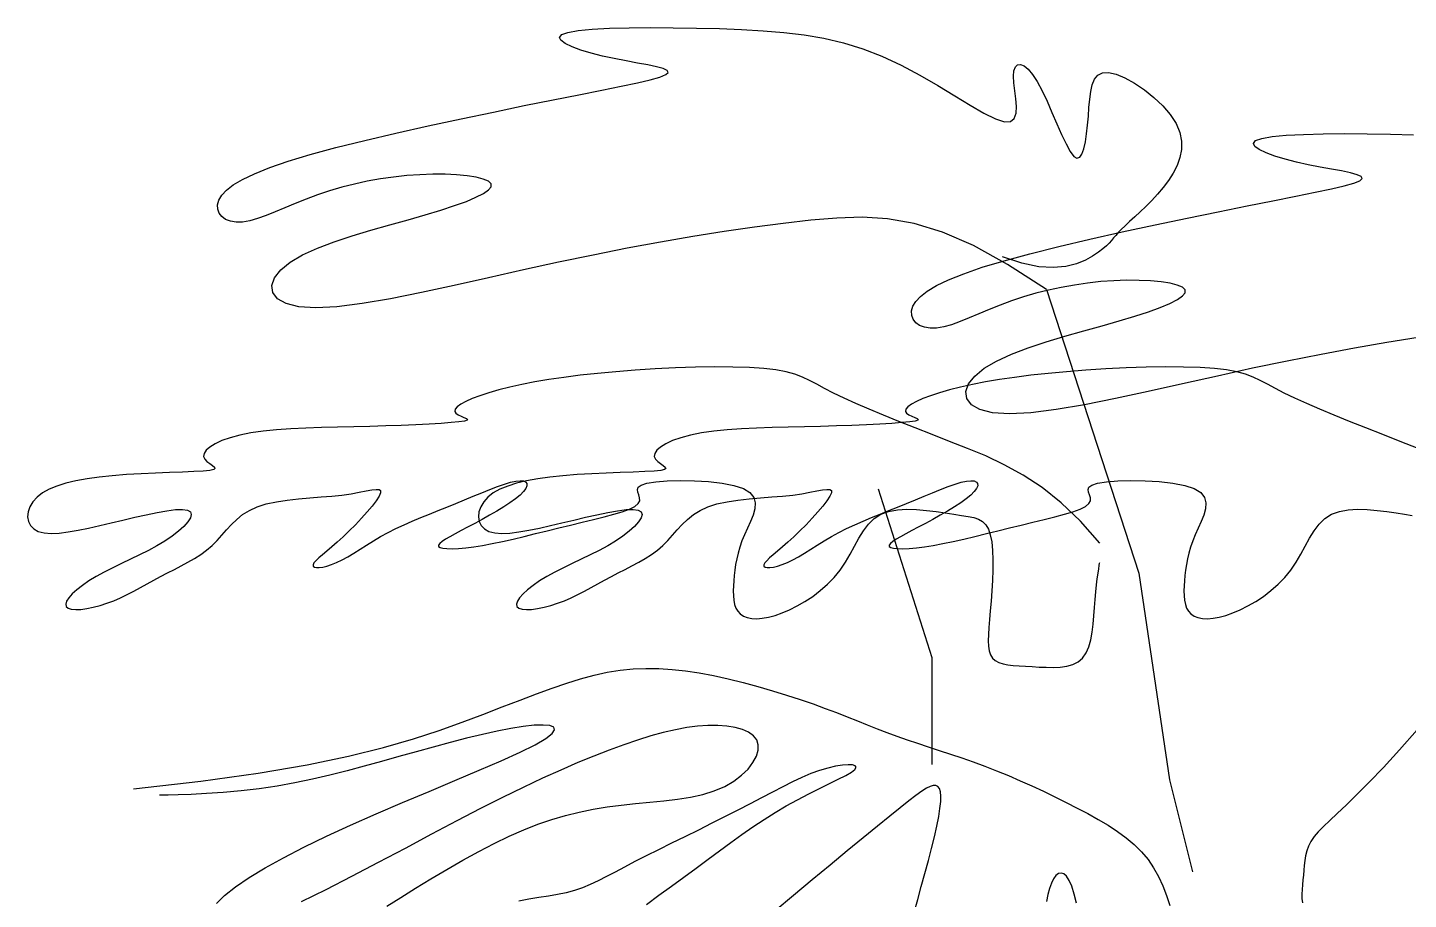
# Model space of a CAD drawing. Header units: millimetres. Extents: x 12377 to 30673, y 89761 to 101952.
# Drawn here: x 25993.6 to 26177.4, y 101001.5 to 101117.5 of the extents above; entities that cross this region are included whole.
import ezdxf

# ---------------------------------------------------------------- set-up
doc = ezdxf.new("R2010")
doc.units = ezdxf.units.MM

# ---------------------------------------------------------------- blocks, each defined once
blk = doc.blocks.new('A$C2C611E7A')
at = {"linetype": 'ByBlock'}
for points in [[(330.43, 1294.19), (325.28, 1297.56), (320.71, 1300.08), (316.59, 1301.85), (312.83, 1303), (309.3, 1303.62), (305.91, 1303.83), (302.53, 1303.73), (299.06, 1303.43), (295.4, 1303.02), (291.55, 1302.52), (287.54, 1301.93), (283.37, 1301.27), (279.06, 1300.52), (274.63, 1299.7), (270.1, 1298.8), (265.49, 1297.84), (260.82, 1296.81), (256.16, 1295.76), (251.6, 1294.74), (247.22, 1293.8), (243.1, 1292.98), (239.32, 1292.34), (235.97, 1291.91), (233.14, 1291.76), (230.88, 1291.91), (229.19, 1292.34), (228.04, 1292.98), (227.42, 1293.8), (227.3, 1294.74), (227.67, 1295.76), (228.48, 1296.81), (229.73, 1297.84), (231.38, 1298.81), (233.37, 1299.71), (235.6, 1300.56), (238, 1301.36), (240.5, 1302.11), (243, 1302.83), (245.44, 1303.5), (247.73, 1304.15), (249.8, 1304.78), (251.63, 1305.38), (253.2, 1305.95), (254.48, 1306.49), (255.47, 1307), (256.15, 1307.47), (256.49, 1307.9), (256.49, 1308.28), (256.13, 1308.63), (255.45, 1308.92), (254.49, 1309.16), (253.3, 1309.35), (251.91, 1309.48), (250.37, 1309.55), (248.72, 1309.56), (247, 1309.5), (245.26, 1309.37), (243.51, 1309.18), (241.75, 1308.93), (240.01, 1308.62), (238.29, 1308.25), (236.6, 1307.82), (234.96, 1307.35), (233.38, 1306.83), (231.87, 1306.26), (230.42, 1305.68), (229.05, 1305.1), (227.76, 1304.55), (226.54, 1304.06), (225.41, 1303.65), (224.37, 1303.35), (223.41, 1303.18), (222.54, 1303.17), (221.79, 1303.3), (221.15, 1303.55), (220.64, 1303.91), (220.28, 1304.36), (220.09, 1304.89), (220.07, 1305.47), (220.25, 1306.1), (220.63, 1306.75), (221.26, 1307.42), (222.17, 1308.13), (223.41, 1308.86), (225.01, 1309.63), (227.02, 1310.44), (229.47, 1311.28), (232.41, 1312.17), (235.84, 1313.1), (239.69, 1314.06), (243.82, 1315.03), (248.13, 1316), (252.49, 1316.94), (256.8, 1317.84), (260.92, 1318.69), (264.76, 1319.46), (268.2, 1320.14), (271.22, 1320.75), (273.82, 1321.28), (275.98, 1321.74), (277.69, 1322.14), (278.95, 1322.5), (279.75, 1322.82), (280.08, 1323.1), (279.95, 1323.37), (279.4, 1323.62), (278.51, 1323.86), (277.35, 1324.11), (275.98, 1324.36), (274.47, 1324.64), (272.9, 1324.95), (271.33, 1325.29), (269.82, 1325.68), (268.45, 1326.09), (267.28, 1326.53), (266.37, 1326.96), (265.79, 1327.39), (265.61, 1327.78), (265.9, 1328.14), (266.71, 1328.45), (268.08, 1328.69), (269.96, 1328.87), (272.26, 1328.99), (274.88, 1329.06), (277.75, 1329.08), (280.76, 1329.06), (283.84, 1329.01), (286.89, 1328.94), (289.85, 1328.83), (292.71, 1328.67), (295.48, 1328.44), (298.17, 1328.12), (300.82, 1327.66), (303.42, 1327.06), (305.99, 1326.27), (308.54, 1325.29), (311.09, 1324.1), (313.59, 1322.76), (315.99, 1321.37), (318.24, 1320.01), (320.3, 1318.76), (322.12, 1317.71), (323.65, 1316.94), (324.84, 1316.54), (325.66, 1316.58), (326.16, 1316.98), (326.4, 1317.68), (326.45, 1318.58), (326.38, 1319.61), (326.24, 1320.68), (326.11, 1321.71), (326.06, 1322.62), (326.12, 1323.33), (326.31, 1323.84), (326.61, 1324.12), (327, 1324.17), (327.47, 1323.98), (328.01, 1323.54), (328.59, 1322.85), (329.22, 1321.89), (329.87, 1320.67), (330.53, 1319.27), (331.18, 1317.78), (331.83, 1316.27), (332.46, 1314.85), (333.05, 1313.59), (333.59, 1312.59), (334.08, 1311.93), (334.51, 1311.68), (334.87, 1311.81), (335.17, 1312.25), (335.42, 1312.96), (335.63, 1313.87), (335.79, 1314.94), (335.92, 1316.09), (336.03, 1317.27), (336.11, 1318.44), (336.21, 1319.55), (336.34, 1320.57), (336.55, 1321.46), (336.85, 1322.2), (337.29, 1322.74), (337.9, 1323.05), (338.7, 1323.1), (339.72, 1322.87), (340.9, 1322.38), (342.17, 1321.68), (343.48, 1320.8), (344.75, 1319.78), (345.92, 1318.66), (346.93, 1317.49), (347.7, 1316.3), (348.2, 1315.13), (348.43, 1313.98), (348.43, 1312.86), (348.22, 1311.78), (347.84, 1310.72), (347.33, 1309.71), (346.7, 1308.73), (346, 1307.8), (345.25, 1306.91), (344.48, 1306.07), (343.7, 1305.28), (342.93, 1304.55), (342.2, 1303.87), (341.52, 1303.25), (340.92, 1302.7), (340.41, 1302.21), (340, 1301.79), (339.67, 1301.41), (339.39, 1301.07), (339.11, 1300.74), (338.81, 1300.4), (338.44, 1300.04), (337.97, 1299.64), (337.37, 1299.17), (336.59, 1298.64), (335.63, 1298.1), (334.45, 1297.63), (333.03, 1297.28), (331.36, 1297.12), (329.41, 1297.24), (327.17, 1297.7), (324.6, 1298.57)], [(379.94, 1287.82), (375.77, 1287.15), (371.47, 1286.41), (367.04, 1285.58), (362.51, 1284.69), (357.9, 1283.72), (353.22, 1282.69), (348.56, 1281.64), (344, 1280.62), (339.62, 1279.68), (335.5, 1278.86), (331.73, 1278.22), (328.38, 1277.8), (325.54, 1277.65), (323.28, 1277.8), (321.59, 1278.22), (320.45, 1278.86), (319.83, 1279.68), (319.71, 1280.62), (320.07, 1281.64), (320.89, 1282.69), (322.14, 1283.72), (323.79, 1284.69), (325.77, 1285.59), (328.01, 1286.44), (330.41, 1287.24), (332.9, 1288), (335.41, 1288.71), (337.85, 1289.39), (340.14, 1290.04), (342.21, 1290.66), (344.04, 1291.26), (345.6, 1291.83), (346.89, 1292.37), (347.88, 1292.88), (348.55, 1293.35), (348.9, 1293.78), (348.9, 1294.17), (348.54, 1294.51), (347.86, 1294.8), (346.9, 1295.04), (345.7, 1295.23), (344.31, 1295.36), (342.77, 1295.43), (341.12, 1295.44), (339.41, 1295.38), (337.67, 1295.26), (335.91, 1295.07), (334.16, 1294.81), (332.42, 1294.5), (330.7, 1294.13), (329.01, 1293.71), (327.37, 1293.23), (325.79, 1292.71), (324.27, 1292.14), (322.83, 1291.56), (321.46, 1290.98), (320.16, 1290.43), (318.95, 1289.94), (317.82, 1289.53), (316.77, 1289.23), (315.82, 1289.06), (314.95, 1289.05), (314.19, 1289.18), (313.55, 1289.43), (313.05, 1289.79), (312.69, 1290.25), (312.5, 1290.77), (312.48, 1291.36), (312.65, 1291.98), (313.04, 1292.63), (313.66, 1293.3), (314.58, 1294.01), (315.82, 1294.74), (317.42, 1295.51), (319.43, 1296.32), (321.88, 1297.17), (324.81, 1298.05), (328.25, 1298.98), (332.09, 1299.94), (336.23, 1300.92), (340.53, 1301.88), (344.9, 1302.82), (349.2, 1303.73), (353.33, 1304.57), (357.17, 1305.34), (360.61, 1306.03), (363.63, 1306.63), (366.23, 1307.16), (368.39, 1307.62), (370.1, 1308.03), (371.36, 1308.38), (372.16, 1308.7), (372.49, 1308.99), (372.35, 1309.25), (371.81, 1309.5), (370.92, 1309.74), (369.75, 1309.99), (368.39, 1310.25), (366.88, 1310.52), (365.31, 1310.83), (363.73, 1311.17), (362.23, 1311.56), (360.86, 1311.97), (359.68, 1312.41), (358.78, 1312.84), (358.2, 1313.27), (358.02, 1313.67), (358.3, 1314.03), (359.11, 1314.33), (360.49, 1314.57), (362.37, 1314.75), (364.67, 1314.87), (367.29, 1314.94), (370.15, 1314.96), (373.17, 1314.95), (376.25, 1314.9), (379.3, 1314.82)], [(330.43, 1294.19), (342.73, 1256.45), (346.82, 1228.93), (349.88, 1216.7)], [(337.55, 1260.43), (334.98, 1263.37), (332.42, 1265.82), (329.86, 1267.84), (327.33, 1269.51), (324.83, 1270.89), (322.36, 1272.05), (319.93, 1273.06), (317.54, 1273.99), (315.21, 1274.89), (312.96, 1275.78), (310.8, 1276.64), (308.75, 1277.47), (306.84, 1278.27), (305.08, 1279.03), (303.5, 1279.75), (302.11, 1280.41), (300.91, 1281.03), (299.87, 1281.59), (298.9, 1282.09), (297.94, 1282.54), (296.92, 1282.92), (295.77, 1283.24), (294.43, 1283.5), (292.82, 1283.7), (290.89, 1283.82), (288.69, 1283.89), (286.27, 1283.9), (283.7, 1283.86), (281.04, 1283.77), (278.34, 1283.64), (275.67, 1283.47), (273.09, 1283.27), (270.65, 1283.04), (268.35, 1282.79), (266.19, 1282.51), (264.18, 1282.22), (262.3, 1281.9), (260.57, 1281.56), (258.97, 1281.21), (257.51, 1280.84), (256.19, 1280.46), (255.01, 1280.07), (253.99, 1279.69), (253.13, 1279.31), (252.46, 1278.94), (251.98, 1278.59), (251.71, 1278.27), (251.65, 1277.99), (251.81, 1277.74), (252.11, 1277.52), (252.5, 1277.34), (252.88, 1277.18), (253.2, 1277.05), (253.36, 1276.92), (253.3, 1276.81), (252.94, 1276.7), (252.22, 1276.59), (251.17, 1276.49), (249.84, 1276.39), (248.26, 1276.29), (246.48, 1276.2), (244.54, 1276.12), (242.48, 1276.05), (240.36, 1275.99), (238.21, 1275.94), (236.05, 1275.89), (233.92, 1275.84), (231.84, 1275.77), (229.83, 1275.68), (227.92, 1275.55), (226.13, 1275.37), (224.5, 1275.13), (223.03, 1274.83), (221.74, 1274.48), (220.65, 1274.09), (219.74, 1273.67), (219.04, 1273.24), (218.55, 1272.8), (218.27, 1272.38), (218.21, 1271.99), (218.36, 1271.64), (218.66, 1271.32), (219.03, 1271.04), (219.39, 1270.8), (219.65, 1270.58), (219.73, 1270.4), (219.57, 1270.26), (219.06, 1270.13), (218.17, 1270.04), (216.93, 1269.96), (215.41, 1269.9), (213.69, 1269.83), (211.82, 1269.76), (209.88, 1269.67), (207.94, 1269.56), (206.06, 1269.42), (204.3, 1269.24), (202.69, 1269.02), (201.21, 1268.74), (199.88, 1268.42), (198.69, 1268.05), (197.66, 1267.61), (196.78, 1267.12), (196.05, 1266.57), (195.49, 1265.95), (195.09, 1265.29), (194.85, 1264.62), (194.78, 1263.96), (194.88, 1263.34), (195.15, 1262.79), (195.59, 1262.33), (196.2, 1262), (196.98, 1261.8), (197.92, 1261.73), (198.99, 1261.78), (200.2, 1261.93), (201.51, 1262.15), (202.91, 1262.44), (204.38, 1262.77), (205.92, 1263.14), (207.48, 1263.52), (209.05, 1263.89), (210.57, 1264.23), (212.01, 1264.53), (213.32, 1264.76), (214.46, 1264.91), (215.39, 1264.94), (216.06, 1264.85), (216.46, 1264.62), (216.58, 1264.27), (216.46, 1263.81), (216.12, 1263.26), (215.58, 1262.66), (214.88, 1262.02), (214.03, 1261.36), (213.06, 1260.71), (212, 1260.08), (210.87, 1259.47), (209.69, 1258.88), (208.49, 1258.3), (207.29, 1257.73), (206.11, 1257.16), (204.98, 1256.58), (203.91, 1256), (202.94, 1255.41), (202.08, 1254.81), (201.34, 1254.24), (200.73, 1253.68), (200.27, 1253.17), (199.97, 1252.71), (199.85, 1252.32), (199.91, 1252), (200.17, 1251.78), (200.6, 1251.65), (201.18, 1251.6), (201.88, 1251.63), (202.67, 1251.73), (203.53, 1251.9), (204.43, 1252.14), (205.34, 1252.43), (206.25, 1252.78), (207.14, 1253.17), (208.03, 1253.6), (208.92, 1254.06), (209.8, 1254.53), (210.69, 1255.02), (211.58, 1255.51), (212.49, 1256), (213.41, 1256.48), (214.33, 1256.95), (215.24, 1257.42), (216.13, 1257.91), (217, 1258.42), (217.84, 1258.95), (218.62, 1259.52), (219.35, 1260.14), (220.02, 1260.81), (220.65, 1261.51), (221.27, 1262.22), (221.92, 1262.93), (222.62, 1263.6), (223.41, 1264.24), (224.31, 1264.8), (225.35, 1265.28), (226.56, 1265.66), (227.9, 1265.95), (229.34, 1266.17), (230.84, 1266.33), (232.36, 1266.47), (233.86, 1266.59), (235.3, 1266.71), (236.64, 1266.85), (237.86, 1267.03), (238.94, 1267.22), (239.86, 1267.39), (240.61, 1267.53), (241.19, 1267.6), (241.59, 1267.57), (241.79, 1267.43), (241.79, 1267.14), (241.58, 1266.68), (241.19, 1266.08), (240.65, 1265.37), (239.99, 1264.59), (239.24, 1263.75), (238.43, 1262.9), (237.61, 1262.07), (236.79, 1261.28), (236.01, 1260.57), (235.28, 1259.94), (234.62, 1259.38), (234.04, 1258.89), (233.55, 1258.47), (233.17, 1258.11), (232.91, 1257.81), (232.79, 1257.57), (232.8, 1257.39), (232.96, 1257.26), (233.23, 1257.19), (233.61, 1257.18), (234.08, 1257.24), (234.63, 1257.37), (235.26, 1257.58), (235.93, 1257.86), (236.65, 1258.22), (237.4, 1258.64), (238.2, 1259.12), (239.04, 1259.64), (239.92, 1260.19), (240.83, 1260.75), (241.79, 1261.31), (242.79, 1261.85), (243.83, 1262.38), (244.9, 1262.88), (246, 1263.36), (247.13, 1263.84), (248.28, 1264.3), (249.44, 1264.77), (250.62, 1265.23), (251.79, 1265.71), (252.97, 1266.2), (254.13, 1266.68), (255.26, 1267.15), (256.33, 1267.58), (257.34, 1267.97), (258.27, 1268.3), (259.09, 1268.55), (259.8, 1268.71), (260.37, 1268.76), (260.81, 1268.72), (261.11, 1268.58), (261.26, 1268.37), (261.27, 1268.08), (261.13, 1267.72), (260.83, 1267.31), (260.37, 1266.85), (259.76, 1266.35), (259.01, 1265.82), (258.17, 1265.27), (257.24, 1264.71), (256.27, 1264.15), (255.29, 1263.6), (254.31, 1263.07), (253.37, 1262.57), (252.49, 1262.11), (251.7, 1261.69), (251, 1261.3), (250.42, 1260.96), (249.96, 1260.66), (249.65, 1260.4), (249.49, 1260.18), (249.51, 1260), (249.71, 1259.86), (250.08, 1259.76), (250.62, 1259.71), (251.31, 1259.7), (252.14, 1259.73), (253.11, 1259.82), (254.18, 1259.95), (255.37, 1260.14), (256.65, 1260.38), (258, 1260.67), (259.43, 1260.99), (260.91, 1261.34), (262.43, 1261.71), (263.97, 1262.09), (265.53, 1262.47), (267.09, 1262.85), (268.63, 1263.22), (270.12, 1263.58), (271.53, 1263.93), (272.82, 1264.28), (273.96, 1264.63), (274.91, 1264.98), (275.63, 1265.34), (276.09, 1265.71), (276.28, 1266.09), (276.27, 1266.47), (276.15, 1266.86), (276.02, 1267.23), (275.97, 1267.58), (276.09, 1267.9), (276.48, 1268.18), (277.24, 1268.42), (278.41, 1268.61), (279.93, 1268.73), (281.68, 1268.79), (283.56, 1268.76), (285.45, 1268.65), (287.25, 1268.44), (288.83, 1268.13), (290.1, 1267.71), (290.97, 1267.17), (291.47, 1266.53), (291.66, 1265.8), (291.62, 1265.01), (291.39, 1264.18), (291.04, 1263.31), (290.64, 1262.44), (290.24, 1261.57), (289.9, 1260.73), (289.62, 1259.91), (289.39, 1259.11), (289.21, 1258.34), (289.06, 1257.59), (288.96, 1256.85), (288.87, 1256.13), (288.81, 1255.43), (288.77, 1254.74), (288.75, 1254.08), (288.76, 1253.44), (288.81, 1252.84), (288.92, 1252.29), (289.09, 1251.8), (289.34, 1251.37), (289.67, 1251.01), (290.09, 1250.72), (290.6, 1250.53), (291.2, 1250.41), (291.87, 1250.38), (292.61, 1250.44), (293.43, 1250.58), (294.31, 1250.82), (295.24, 1251.15), (296.23, 1251.57), (297.25, 1252.08), (298.29, 1252.68), (299.32, 1253.36), (300.32, 1254.12), (301.27, 1254.96), (302.16, 1255.88), (302.96, 1256.86), (303.67, 1257.9), (304.29, 1258.98), (304.88, 1260.06), (305.46, 1261.11), (306.07, 1262.08), (306.74, 1262.96), (307.5, 1263.71), (308.39, 1264.28), (309.43, 1264.67), (310.6, 1264.88), (311.85, 1264.96), (313.15, 1264.92), (314.46, 1264.81), (315.75, 1264.64), (316.98, 1264.46), (318.11, 1264.28), (319.12, 1264.14), (320, 1264), (320.76, 1263.84), (321.4, 1263.62), (321.94, 1263.32), (322.37, 1262.9), (322.72, 1262.32), (322.97, 1261.57), (323.15, 1260.61), (323.25, 1259.48), (323.3, 1258.22), (323.29, 1256.88), (323.25, 1255.48), (323.17, 1254.08), (323.08, 1252.72), (322.97, 1251.43), (322.87, 1250.26), (322.78, 1249.21), (322.71, 1248.27), (322.69, 1247.44), (322.72, 1246.71), (322.81, 1246.09), (322.99, 1245.57), (323.26, 1245.15), (323.63, 1244.82), (324.11, 1244.57), (324.67, 1244.39), (325.31, 1244.26), (326.03, 1244.17), (326.82, 1244.11), (327.66, 1244.06), (328.55, 1244.01), (329.47, 1243.95), (330.42, 1243.91), (331.36, 1243.89), (332.28, 1243.94), (333.15, 1244.06), (333.95, 1244.29), (334.67, 1244.65), (335.26, 1245.15), (335.74, 1245.82), (336.09, 1246.64), (336.36, 1247.57), (336.54, 1248.59), (336.67, 1249.66), (336.76, 1250.76), (336.83, 1251.86), (336.91, 1252.93), (337, 1253.94), (337.1, 1254.88), (337.21, 1255.71), (337.31, 1256.44), (337.4, 1257.03), (337.48, 1257.48), (337.53, 1257.76), (337.55, 1257.86)], [(379.94, 1273.06), (377.56, 1273.99), (375.23, 1274.89), (372.97, 1275.78), (370.81, 1276.64), (368.77, 1277.47), (366.85, 1278.27), (365.1, 1279.03), (363.51, 1279.75), (362.12, 1280.41), (360.93, 1281.03), (359.89, 1281.59), (358.92, 1282.09), (357.96, 1282.54), (356.94, 1282.92), (355.79, 1283.24), (354.44, 1283.5), (352.83, 1283.7), (350.9, 1283.82), (348.7, 1283.89), (346.29, 1283.9), (343.72, 1283.86), (341.06, 1283.77), (338.36, 1283.64), (335.69, 1283.47), (333.11, 1283.27), (330.66, 1283.04), (328.36, 1282.79), (326.2, 1282.51), (324.19, 1282.22), (322.32, 1281.9), (320.58, 1281.56), (318.99, 1281.21), (317.53, 1280.84), (316.2, 1280.46), (315.02, 1280.07), (314, 1279.69), (313.15, 1279.31), (312.48, 1278.94), (312, 1278.59), (311.73, 1278.27), (311.67, 1277.99), (311.82, 1277.74), (312.13, 1277.52), (312.51, 1277.34), (312.9, 1277.18), (313.21, 1277.05), (313.38, 1276.92), (313.31, 1276.81), (312.95, 1276.7), (312.24, 1276.59), (311.19, 1276.49), (309.85, 1276.39), (308.27, 1276.29), (306.49, 1276.2), (304.55, 1276.12), (302.5, 1276.05), (300.38, 1275.99), (298.22, 1275.94), (296.07, 1275.89), (293.94, 1275.84), (291.85, 1275.77), (289.84, 1275.68), (287.93, 1275.55), (286.15, 1275.37), (284.51, 1275.13), (283.04, 1274.83), (281.76, 1274.48), (280.66, 1274.09), (279.76, 1273.67), (279.06, 1273.24), (278.56, 1272.8), (278.28, 1272.38), (278.22, 1271.99), (278.38, 1271.64), (278.68, 1271.32), (279.05, 1271.04), (279.4, 1270.8), (279.66, 1270.58), (279.75, 1270.4), (279.58, 1270.26), (279.08, 1270.13), (278.19, 1270.04), (276.95, 1269.96), (275.43, 1269.9), (273.7, 1269.83), (271.83, 1269.76), (269.89, 1269.67), (267.95, 1269.56), (266.07, 1269.42), (264.32, 1269.24), (262.7, 1269.02), (261.22, 1268.74), (259.89, 1268.42), (258.71, 1268.05), (257.67, 1267.61), (256.79, 1267.12), (256.07, 1266.57), (255.51, 1265.95), (255.11, 1265.29), (254.87, 1264.62), (254.8, 1263.96), (254.9, 1263.34), (255.16, 1262.79), (255.6, 1262.33), (256.21, 1262), (256.99, 1261.8), (257.93, 1261.73), (259.01, 1261.78), (260.21, 1261.93), (261.52, 1262.15), (262.92, 1262.44), (264.4, 1262.77), (265.93, 1263.14), (267.5, 1263.52), (269.06, 1263.89), (270.59, 1264.23), (272.02, 1264.53), (273.33, 1264.76), (274.47, 1264.91), (275.4, 1264.94), (276.08, 1264.85), (276.47, 1264.62), (276.59, 1264.27), (276.47, 1263.81), (276.13, 1263.26), (275.6, 1262.66), (274.89, 1262.02), (274.04, 1261.36), (273.08, 1260.71), (272.02, 1260.08), (270.88, 1259.47), (269.71, 1258.88), (268.5, 1258.3), (267.3, 1257.73), (266.12, 1257.16), (264.99, 1256.58), (263.93, 1256), (262.96, 1255.41), (262.1, 1254.81), (261.36, 1254.24), (260.75, 1253.68), (260.29, 1253.17), (259.99, 1252.71), (259.86, 1252.32), (259.93, 1252), (260.18, 1251.78), (260.62, 1251.65), (261.19, 1251.6), (261.89, 1251.63), (262.69, 1251.73), (263.55, 1251.9), (264.45, 1252.14), (265.36, 1252.43), (266.26, 1252.78), (267.16, 1253.17), (268.05, 1253.6), (268.93, 1254.06), (269.82, 1254.53), (270.71, 1255.02), (271.6, 1255.51), (272.51, 1256), (273.42, 1256.48), (274.34, 1256.95), (275.25, 1257.42), (276.15, 1257.91), (277.02, 1258.42), (277.85, 1258.95), (278.64, 1259.52), (279.37, 1260.14), (280.03, 1260.81), (280.67, 1261.51), (281.29, 1262.22), (281.94, 1262.93), (282.64, 1263.6), (283.43, 1264.24), (284.33, 1264.8), (285.37, 1265.28), (286.57, 1265.66), (287.92, 1265.95), (289.36, 1266.17), (290.85, 1266.33), (292.37, 1266.47), (293.87, 1266.59), (295.31, 1266.71), (296.66, 1266.85), (297.88, 1267.03), (298.95, 1267.22), (299.87, 1267.39), (300.63, 1267.53), (301.21, 1267.6), (301.6, 1267.57), (301.81, 1267.43), (301.81, 1267.14), (301.6, 1266.68), (301.2, 1266.08), (300.66, 1265.37), (300, 1264.59), (299.25, 1263.75), (298.45, 1262.9), (297.62, 1262.07), (296.8, 1261.28), (296.02, 1260.57), (295.29, 1259.94), (294.63, 1259.38), (294.05, 1258.89), (293.56, 1258.47), (293.19, 1258.11), (292.93, 1257.81), (292.8, 1257.57), (292.82, 1257.39), (292.97, 1257.26), (293.24, 1257.19), (293.62, 1257.18), (294.1, 1257.24), (294.65, 1257.37), (295.27, 1257.58), (295.95, 1257.86), (296.66, 1258.22), (297.42, 1258.64), (298.22, 1259.12), (299.05, 1259.64), (299.93, 1260.19), (300.85, 1260.75), (301.81, 1261.31), (302.81, 1261.85), (303.84, 1262.38), (304.92, 1262.88), (306.02, 1263.36), (307.15, 1263.84), (308.3, 1264.3), (309.46, 1264.77), (310.63, 1265.23), (311.81, 1265.71), (312.99, 1266.2), (314.15, 1266.68), (315.27, 1267.15), (316.35, 1267.58), (317.36, 1267.97), (318.28, 1268.3), (319.11, 1268.55), (319.81, 1268.71), (320.39, 1268.76), (320.83, 1268.72), (321.13, 1268.58), (321.28, 1268.37), (321.29, 1268.08), (321.14, 1267.72), (320.84, 1267.31), (320.39, 1266.85), (319.77, 1266.35), (319.03, 1265.82), (318.18, 1265.27), (317.26, 1264.71), (316.29, 1264.15), (315.3, 1263.6), (314.32, 1263.07), (313.38, 1262.57), (312.51, 1262.11), (311.71, 1261.69), (311.02, 1261.3), (310.43, 1260.96), (309.98, 1260.66), (309.66, 1260.4), (309.51, 1260.18), (309.52, 1260), (309.72, 1259.86), (310.1, 1259.76), (310.64, 1259.71), (311.33, 1259.7), (312.16, 1259.73), (313.12, 1259.82), (314.2, 1259.95), (315.38, 1260.14), (316.66, 1260.38), (318.02, 1260.67), (319.44, 1260.99), (320.92, 1261.34), (322.44, 1261.71), (323.99, 1262.09), (325.54, 1262.47), (327.1, 1262.85), (328.65, 1263.22), (330.14, 1263.58), (331.55, 1263.93), (332.84, 1264.28), (333.97, 1264.63), (334.92, 1264.98), (335.64, 1265.34), (336.11, 1265.71), (336.3, 1266.09), (336.29, 1266.47), (336.17, 1266.86), (336.04, 1267.23), (335.99, 1267.58), (336.11, 1267.9), (336.5, 1268.18), (337.25, 1268.42), (338.43, 1268.61), (339.94, 1268.73), (341.7, 1268.79), (343.58, 1268.76), (345.47, 1268.65), (347.26, 1268.44), (348.85, 1268.13), (350.11, 1267.71), (350.98, 1267.17), (351.48, 1266.53), (351.68, 1265.8), (351.63, 1265.01), (351.41, 1264.18), (351.06, 1263.31), (350.66, 1262.44), (350.26, 1261.57), (349.92, 1260.73), (349.63, 1259.91), (349.4, 1259.11), (349.22, 1258.34), (349.08, 1257.59), (348.97, 1256.85), (348.89, 1256.13), (348.83, 1255.43), (348.78, 1254.74), (348.76, 1254.08), (348.77, 1253.44), (348.83, 1252.84), (348.94, 1252.29), (349.11, 1251.8), (349.36, 1251.37), (349.69, 1251.01), (350.11, 1250.72), (350.62, 1250.53), (351.21, 1250.41), (351.88, 1250.38), (352.63, 1250.44), (353.44, 1250.58), (354.32, 1250.82), (355.26, 1251.15), (356.25, 1251.57), (357.27, 1252.08), (358.31, 1252.68), (359.33, 1253.36), (360.34, 1254.12), (361.29, 1254.96), (362.18, 1255.88), (362.98, 1256.86), (363.68, 1257.9), (364.31, 1258.98), (364.9, 1260.06), (365.48, 1261.11), (366.09, 1262.08), (366.76, 1262.96), (367.52, 1263.71), (368.41, 1264.28), (369.45, 1264.67), (370.61, 1264.88), (371.86, 1264.96), (373.16, 1264.92), (374.48, 1264.81), (375.77, 1264.64), (377, 1264.46), (378.13, 1264.28), (379.13, 1264.14)], [(308.03, 1267.67), (315.18, 1245.24), (315.18, 1230.97)], [(379.81, 1235.59), (377.44, 1232.94), (375.31, 1230.59), (373.43, 1228.61), (371.79, 1226.96), (370.38, 1225.59), (369.17, 1224.46), (368.16, 1223.53), (367.32, 1222.73), (366.64, 1222.03), (366.09, 1221.38), (365.67, 1220.74), (365.34, 1220.1), (365.11, 1219.46), (364.95, 1218.81), (364.84, 1218.17), (364.76, 1217.53), (364.71, 1216.89), (364.66, 1216.25), (364.6, 1215.6), (364.54, 1214.97), (364.49, 1214.34), (364.46, 1213.73), (364.47, 1213.14), (364.52, 1212.57)], [(208.9, 1227.75), (217.85, 1228.75), (225.5, 1229.81), (232.01, 1230.93), (237.52, 1232.07), (242.19, 1233.22), (246.16, 1234.37), (249.6, 1235.51), (252.64, 1236.6), (255.41, 1237.64), (257.98, 1238.63), (260.35, 1239.54), (262.55, 1240.38), (264.62, 1241.14), (266.56, 1241.82), (268.42, 1242.4), (270.22, 1242.88), (271.97, 1243.26), (273.69, 1243.53), (275.4, 1243.7), (277.11, 1243.77), (278.84, 1243.75), (280.59, 1243.64), (282.38, 1243.45), (284.22, 1243.17), (286.13, 1242.81), (288.08, 1242.38), (290.05, 1241.89), (292.01, 1241.36), (293.95, 1240.8), (295.84, 1240.22), (297.66, 1239.62), (299.37, 1239.03), (300.98, 1238.44), (302.48, 1237.88), (303.91, 1237.32), (305.27, 1236.78), (306.59, 1236.25), (307.9, 1235.73), (309.2, 1235.23), (310.52, 1234.74), (311.88, 1234.27), (313.28, 1233.8), (314.71, 1233.33), (316.17, 1232.85), (317.65, 1232.36), (319.16, 1231.85), (320.69, 1231.32), (322.24, 1230.75), (323.8, 1230.14), (325.37, 1229.5), (326.93, 1228.82), (328.49, 1228.12), (330.04, 1227.41), (331.57, 1226.67), (333.07, 1225.93), (334.53, 1225.18), (335.96, 1224.43), (337.33, 1223.67), (338.65, 1222.89), (339.89, 1222.07), (341.06, 1221.22), (342.13, 1220.32), (343.1, 1219.36), (343.97, 1218.33), (344.71, 1217.22), (345.36, 1216.04), (345.92, 1214.8), (346.41, 1213.51), (346.86, 1212.18)], [(334.43, 1212.49), (334.13, 1213.73), (333.82, 1214.76), (333.48, 1215.54), (333.13, 1216.09), (332.77, 1216.41), (332.41, 1216.52), (332.05, 1216.44), (331.71, 1216.18), (331.39, 1215.76), (331.1, 1215.19), (330.85, 1214.48), (330.63, 1213.65), (330.43, 1212.72)], [(312.81, 1211.33), (313.3, 1213.02), (313.78, 1214.74), (314.26, 1216.47), (314.72, 1218.17), (315.14, 1219.8), (315.52, 1221.35), (315.84, 1222.77), (316.1, 1224.04), (316.27, 1225.12), (316.37, 1226.03), (316.38, 1226.76), (316.33, 1227.34), (316.2, 1227.76), (316, 1228.03), (315.72, 1228.17), (315.38, 1228.18), (314.97, 1228.06), (314.46, 1227.81), (313.83, 1227.41), (313.06, 1226.86), (312.11, 1226.12), (310.96, 1225.21), (309.58, 1224.09), (307.95, 1222.75), (306.05, 1221.2), (303.92, 1219.46), (301.63, 1217.58), (299.23, 1215.6), (296.77, 1213.55), (294.32, 1211.49)], [(277.17, 1212.33), (278.83, 1213.56), (280.5, 1214.78), (282.16, 1215.99), (283.79, 1217.18), (285.38, 1218.35), (286.92, 1219.48), (288.42, 1220.58), (289.9, 1221.65), (291.37, 1222.67), (292.84, 1223.65), (294.31, 1224.58), (295.8, 1225.46), (297.31, 1226.29), (298.8, 1227.07), (300.23, 1227.78), (301.55, 1228.43), (302.73, 1229.01), (303.72, 1229.52), (304.47, 1229.96), (304.95, 1230.32), (305.11, 1230.6), (304.99, 1230.8), (304.62, 1230.91), (304.04, 1230.94), (303.27, 1230.89), (302.35, 1230.74), (301.33, 1230.5), (300.23, 1230.18), (299.08, 1229.76), (297.89, 1229.25), (296.64, 1228.67), (295.34, 1228.02), (293.96, 1227.31), (292.51, 1226.54), (290.98, 1225.74), (289.37, 1224.89), (287.66, 1224.03), (285.9, 1223.14), (284.1, 1222.25), (282.29, 1221.36), (280.52, 1220.49), (278.8, 1219.63), (277.16, 1218.82), (275.65, 1218.04), (274.27, 1217.32), (273.01, 1216.65), (271.85, 1216.04), (270.75, 1215.49), (269.7, 1215), (268.65, 1214.57), (267.6, 1214.2), (266.5, 1213.9), (265.34, 1213.66), (264.12, 1213.46), (262.85, 1213.26), (261.53, 1213.04), (260.17, 1212.77)], [(242.61, 1212.12), (244.46, 1213.28), (246.43, 1214.5), (248.49, 1215.76), (250.6, 1217.01), (252.73, 1218.23), (254.85, 1219.4), (256.92, 1220.47), (258.92, 1221.43), (260.86, 1222.27), (262.74, 1223.01), (264.59, 1223.64), (266.42, 1224.19), (268.24, 1224.64), (270.07, 1225.02), (271.93, 1225.32), (273.82, 1225.56), (275.73, 1225.76), (277.63, 1225.94), (279.51, 1226.12), (281.32, 1226.35), (283.07, 1226.63), (284.71, 1226.99), (286.22, 1227.46), (287.6, 1228.06), (288.81, 1228.76), (289.85, 1229.54), (290.71, 1230.37), (291.37, 1231.22), (291.83, 1232.06), (292.07, 1232.86), (292.08, 1233.6), (291.86, 1234.25), (291.42, 1234.81), (290.77, 1235.27), (289.96, 1235.64), (288.99, 1235.91), (287.88, 1236.09), (286.67, 1236.18), (285.37, 1236.17), (283.99, 1236.07), (282.55, 1235.88), (281.03, 1235.6), (279.43, 1235.23), (277.76, 1234.77), (276, 1234.22), (274.15, 1233.6), (272.22, 1232.89), (270.18, 1232.1), (268.04, 1231.22), (265.77, 1230.23), (263.36, 1229.14), (260.78, 1227.93), (258.03, 1226.58), (255.08, 1225.1), (251.92, 1223.47), (248.55, 1221.68), (245.04, 1219.81), (241.46, 1217.91), (237.91, 1216.04), (234.47, 1214.29), (231.22, 1212.71)], [(219.91, 1212.47), (221.01, 1213.54), (222.48, 1214.68), (224.29, 1215.91), (226.43, 1217.2), (228.86, 1218.56), (231.58, 1219.96), (234.56, 1221.41), (237.77, 1222.9), (241.18, 1224.4), (244.71, 1225.91), (248.24, 1227.4), (251.67, 1228.84), (254.9, 1230.2), (257.83, 1231.47), (260.35, 1232.61), (262.35, 1233.6), (263.77, 1234.43), (264.62, 1235.09), (264.96, 1235.59), (264.84, 1235.94), (264.31, 1236.15), (263.42, 1236.23), (262.23, 1236.19), (260.78, 1236.03), (259.13, 1235.76), (257.31, 1235.4), (255.34, 1234.96), (253.24, 1234.46), (251.06, 1233.9), (248.8, 1233.3), (246.51, 1232.67), (244.2, 1232.03), (241.9, 1231.39), (239.61, 1230.76), (237.32, 1230.15), (235.02, 1229.57), (232.71, 1229.03), (230.37, 1228.54), (228.02, 1228.11), (225.62, 1227.75), (223.2, 1227.47), (220.83, 1227.25), (218.59, 1227.1), (216.56, 1227), (214.84, 1226.94), (213.5, 1226.91), (212.64, 1226.89), (212.33, 1226.89)]]:
    blk.add_lwpolyline(points, dxfattribs=at)

msp = doc.modelspace()

# ---------------------------------------------------------------- block references
msp.add_blockref('A$C2C611E7A', (25798.78, 99788.45))

doc.saveas('drawing.dxf')
